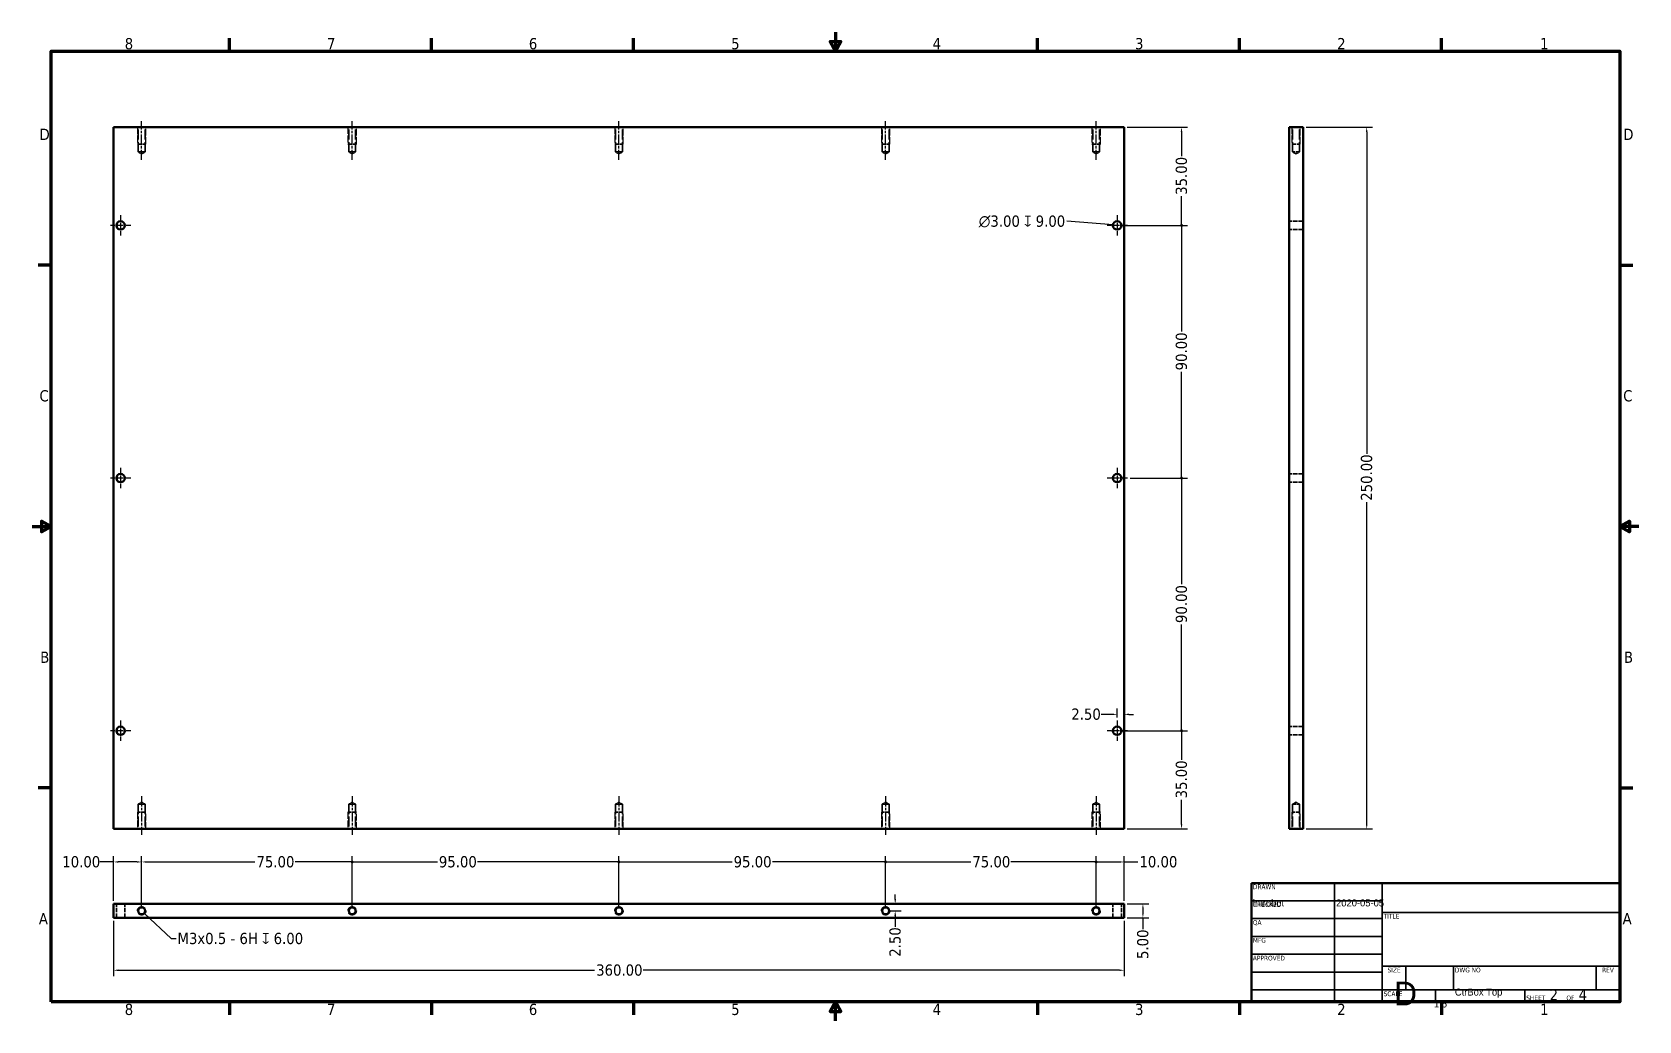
# Model space of a CAD drawing. Header units: millimetres. Extents: x 2 to 574, y 10 to 362.
import ezdxf
from ezdxf.enums import TextEntityAlignment as Align

# ---------------------------------------------------------------- set-up
doc = ezdxf.new("R2018")
doc.units = ezdxf.units.MM
doc.header["$LTSCALE"] = 0.666667
doc.linetypes.add('CHAIN', pattern=[0.7087, 0.4724, -0.0591, 0.1181, -0.0591])
doc.linetypes.add('DASHED', pattern=[0.2067, 0.1654, -0.0413])
for name, color, linetype, lineweight in [('Border (ANSI)', 7, 'Continuous', 70), ('Center Mark (ANSI)', 7, 'Continuous', 25), ('Centerline (ANSI)', 7, 'Continuous', 25), ('Dimension (ANSI)', 7, 'Continuous', 25), ('Hidden (ANSI)', 7, 'DASHED', 35), ('Hidden Narrow (ANSI)', 7, 'DASHED', 25), ('Symbol (ANSI)', 7, 'Continuous', 25), ('Title (ANSI)', 7, 'Continuous', 50), ('Visible (ANSI)', 7, 'Continuous', 50)]:
    doc.layers.add(name, color=color, linetype=linetype, lineweight=lineweight)
doc.styles.add('Note Text (ANSI)', font='tahoma.ttf')
doc.styles.add('Text Style38', font='tahoma.ttf')
doc.dimstyles.new('Default - mm (ANSI)', dxfattribs={"dimscale": 0.666667, "dimtxt": 6, "dimasz": 2.5, "dimexe": 3.175, "dimexo": 1.6002, "dimgap": 0.8, "dimtad": 0, "dimtoh": 1, "dimrnd": 1e-08, "dimzin": 4, "dimdsep": 46, "dimtxsty": 'Note Text (ANSI)', "dimcen": 0.09, "dimdle": 10, "dimclrd": 256, "dimclre": 256, "dimclrt": 256, "dimadec": 1, "dimazin": 1, "dimtfac": 0.508, "dimtofl": 0, "dimtmove": 0, "dimatfit": 3, "dimfxl": 1, "dimtolj": 1, "dimtzin": 4, "dimlwd": -1, "dimlwe": -1, "dimarcsym": 0})
doc.dimstyles.new('Default - mm (ANSI)$7', dxfattribs={"dimscale": 0.666667, "dimtxt": 6, "dimasz": 2.5, "dimexe": 3.175, "dimexo": 1.6002, "dimgap": 0.8, "dimtad": 0, "dimtoh": 1, "dimrnd": 1e-08, "dimzin": 4, "dimdsep": 46, "dimtxsty": 'Note Text (ANSI)', "dimcen": 0.09, "dimdle": 10, "dimclrd": 256, "dimclre": 256, "dimclrt": 256, "dimadec": 1, "dimazin": 1, "dimtfac": 0.508, "dimtofl": 0, "dimtmove": 0, "dimatfit": 3, "dimfxl": 1, "dimtolj": 1, "dimtzin": 4, "dimlwd": -1, "dimlwe": -1, "dimarcsym": 0})

# ---------------------------------------------------------------- blocks, each defined once
blk = doc.blocks.new('Borders Default Border')
at = {"layer": 'Border (ANSI)'}
for p, q in [((107.95, 533.4), (107.95, 540.42)), ((215.9, 533.4), (215.9, 540.42)), ((323.85, 533.4), (323.85, 540.42)), ((539.75, 533.4), (539.75, 540.42)), ((647.7, 533.4), (647.7, 540.42)), ((755.65, 533.4), (755.65, 540.42)), ((12.7, 419.1), (5.68, 419.1)), ((850.9, 419.1), (857.92, 419.1)), ((12.7, 139.7), (5.68, 139.7)), ((850.9, 139.7), (857.92, 139.7)), ((107.95, 25.4), (107.95, 18.38)), ((215.9, 25.4), (215.9, 18.38)), ((323.85, 25.4), (323.85, 18.38)), ((539.75, 25.4), (539.75, 18.38)), ((647.7, 25.4), (647.7, 18.38)), ((755.65, 25.4), (755.65, 18.38))]:
    blk.add_line(p, q, dxfattribs=at)
at = {"layer": 'Border (ANSI)', "flags": 128}
for points in [[(431.8, 543.56), (431.8, 533.4), (428.87, 538.48), (434.73, 538.48), (431.8, 533.4)], [(12.7, 25.4), (12.7, 533.4), (850.9, 533.4), (850.9, 25.4), (12.7, 25.4)], [(2.54, 279.4), (12.7, 279.4), (7.62, 282.33), (7.62, 276.47), (12.7, 279.4)], [(861.06, 279.4), (850.9, 279.4), (855.98, 282.33), (855.98, 276.47), (850.9, 279.4)], [(431.8, 15.24), (431.8, 25.4), (428.87, 20.32), (434.73, 20.32), (431.8, 25.4)]]:
    blk.add_lwpolyline(points, dxfattribs=at)
at = {"layer": 'Border (ANSI)', "char_height": 6, "attachment_point": 7, "style": 'Note Text (ANSI)'}
for s, insert in [('8', (52.02, 534.28)), ('7', (160.07, 534.42)), ('6', (267.96, 534.29)), ('5', (376.07, 534.29)), ('4', (483.68, 534.42)), ('3', (591.86, 534.29)), ('2', (699.86, 534.42)), ('1', (808.27, 534.42)), ('D', (6.49, 485.95)), ('D', (852.72, 485.95)), ('C', (6.47, 346.14)), ('C', (852.7, 346.14)), ('B', (6.85, 206.55)), ('B', (853.08, 206.55)), ('A', (6.13, 66.85)), ('A', (852.36, 66.85)), ('8', (52.02, 18.25)), ('7', (160.07, 18.38)), ('6', (267.96, 18.26)), ('5', (376.07, 18.26)), ('4', (483.68, 18.38)), ('3', (591.86, 18.26)), ('2', (699.86, 18.38)), ('1', (808.27, 18.38))]:
    blk.add_mtext(s, dxfattribs=dict(at, insert=insert))
blk = doc.blocks.new('Title Blocks ANSI - Large')
at = {"layer": 'Title (ANSI)'}
for p, q in [((127, 189.23), (127, 125.73)), ((323.85, 189.23), (127, 189.23)), ((323.85, 125.73), (323.85, 189.23)), ((127, 125.73), (323.85, 125.73))]:
    blk.add_line(p, q, dxfattribs=at)
at = {"layer": 'Title (ANSI)', "lineweight": 35}
for p, q in [((171.45, 125.73), (171.45, 189.23)), ((196.85, 125.73), (196.85, 189.23)), ((127, 179.7), (196.85, 179.7)), ((196.85, 173.48), (323.85, 173.48)), ((127, 170.18), (196.85, 170.18)), ((127, 160.65), (196.85, 160.65)), ((127, 151.13), (196.85, 151.13)), ((127, 141.6), (196.85, 141.6)), ((323.85, 144.78), (196.85, 144.78)), ((209.55, 132.08), (209.55, 144.78)), ((234.95, 132.08), (234.95, 144.78)), ((311.15, 132.08), (311.15, 144.78)), ((196.85, 132.08), (127, 132.08)), ((323.85, 132.08), (196.85, 132.08)), ((225.3, 132.08), (225.3, 125.73)), ((273.05, 132.08), (273.05, 125.73))]:
    blk.add_line(p, q, dxfattribs=at)
at = {"layer": 'Title (ANSI)', "style": 'Text Style38'}
for s, p in [('DRAWN', (127.76, 188.47)), ('CHECKED', (127.76, 178.94)), ('TITLE', (197.61, 172.72)), ('QA', (127.76, 169.42)), ('MFG', (127.76, 159.89)), ('APPROVED', (127.76, 150.37)), ('DWG NO', (235.71, 144.02)), ('SCALE', (197.61, 131.32))]:
    blk.add_text(s, height=2.54, dxfattribs=at).set_placement(p, align=Align.TOP_LEFT)
for s, p in [('SIZE', (203.2, 144.02)), ('REV', (317.5, 144.02))]:
    blk.add_text(s, height=2.54, dxfattribs=at).set_placement(p, align=Align.TOP_CENTER)
at = {"layer": 'Title (ANSI)', "insert": (273.81, 126.49), "char_height": 6, "attachment_point": 7, "style": 'Note Text (ANSI)'}
blk.add_mtext('\\fTahoma|b0|i0;\\H2.5400;SHEET\\fTahoma|b0|i0;\\H6.0000; 2  \\fTahoma|b0|i0;\\H2.5400;OF\\fTahoma|b0|i0;\\H6.0000; 4 ', dxfattribs=at)
at = {"layer": 'Title (ANSI)', "lineweight": 30, "flags": 104}
for tag, height, p in [('AUTHOR', 3.17, (127.76, 180.47)), ('CREATION_DATE', 3.17, (172.21, 180.47)), ('CHECKED_BY', 3.17, (127.76, 170.94)), ('CHECKED_DATE', 3.17, (172.21, 170.94)), ('MFG_APPROVED_BY', 3.17, (127.76, 151.89)), ('MFG_APPROVED_DATE', 3.17, (172.21, 151.89)), ('ENG_APPROVED_BY', 3.17, (127.76, 142.37)), ('ENG_APPROVAL_DATE', 3.17, (172.21, 142.37)), ('PART_NUMBER', 4.57, (235.71, 132.84))]:
    blk.add_attdef(tag, text='', height=height, dxfattribs=at).set_placement(p, align=Align.BOTTOM_LEFT)
for tag, height, p in [('COMPANY', 3.17, (260.35, 181.36)), ('REVISION_NUMBER', 3.17, (317.5, 136.52)), ('Sheet_Size', 4.57, (203.2, 136.52))]:
    blk.add_attdef(tag, text='', height=height, dxfattribs=at).set_placement(p, align=Align.MIDDLE_CENTER)
blk.add_attdef('TITLE', text='', height=4.57, dxfattribs=at).set_placement((197.61, 158.06), align=Align.MIDDLE_LEFT)
blk.add_attdef('Initial_View_Scale', text='', height=6, dxfattribs=at).set_placement((224.54, 126.49), align=Align.BOTTOM_RIGHT)
blk = doc.blocks.new('*D6')
at = {"layer": 'Defpoints', "color": 0, "transparency": 16777216}
for p in [(40.71, 66.77), (30.71, 51.85), (40.71, 49.35)]:
    blk.add_point(p, dxfattribs=at)
at = {"layer": 'Dimension (ANSI)', "transparency": 16777216}
for p, q in [((30.71, 52.92), (30.71, 68.88)), ((40.71, 50.42), (40.71, 68.88)), ((30.71, 66.77), (25.81, 66.77)), ((39.04, 66.77), (32.37, 66.77))]:
    blk.add_line(p, q, dxfattribs=at)
for points in [[(32.37, 67.04), (32.37, 66.49), (30.71, 66.77)], [(39.04, 67.04), (39.04, 66.49), (40.71, 66.77)]]:
    blk.add_solid(points, dxfattribs=at)
at = {"layer": 'Dimension (ANSI)', "transparency": 16777216, "insert": (12.43, 68.85), "char_height": 4, "attachment_point": 1, "style": 'Note Text (ANSI)'}
blk.add_mtext('\\A1;10.00', dxfattribs=at)
blk = doc.blocks.new('_DotSmall')
at = {"color": 0, "linetype": 'ByBlock', "const_width": 0.5}
blk.add_lwpolyline([(-0.0625, 0, 1), (0.0625, 0, 1)], format="xyb", close=True, dxfattribs=at)
blk = doc.blocks.new('*D7')
at = {"layer": 'Defpoints', "color": 0, "transparency": 16777216}
for p in [(115.71, 66.77), (40.71, 49.35), (115.71, 49.35)]:
    blk.add_point(p, dxfattribs=at)
at = {"layer": 'Dimension (ANSI)', "transparency": 16777216}
for p, q in [((40.71, 50.42), (40.71, 68.88)), ((115.71, 50.42), (115.71, 68.88)), ((42.37, 66.77), (81.08, 66.77)), ((115.71, 66.77), (95.34, 66.77))]:
    blk.add_line(p, q, dxfattribs=at)
blk.add_solid([(42.37, 67.04), (42.37, 66.49), (40.71, 66.77)], dxfattribs=at)
at = {"layer": 'Dimension (ANSI)', "transparency": 16777216, "xscale": 1.666666666666667, "yscale": 1.666666666666667, "zscale": 1.666666666666667}
blk.add_blockref('_DotSmall', (115.71, 66.77), dxfattribs=at)
at = {"layer": 'Dimension (ANSI)', "transparency": 16777216, "insert": (81.61, 68.85), "char_height": 4, "attachment_point": 1, "style": 'Note Text (ANSI)'}
blk.add_mtext('\\A1;75.00', dxfattribs=at)
blk = doc.blocks.new('*D9')
at = {"layer": 'Defpoints', "color": 0, "transparency": 16777216}
for p in [(210.71, 66.77), (115.71, 49.35), (210.71, 49.35)]:
    blk.add_point(p, dxfattribs=at)
at = {"layer": 'Dimension (ANSI)', "transparency": 16777216}
for p, q in [((115.71, 50.42), (115.71, 68.88)), ((210.71, 50.42), (210.71, 68.88)), ((115.71, 66.77), (146.04, 66.77)), ((210.71, 66.77), (160.39, 66.77))]:
    blk.add_line(p, q, dxfattribs=at)
at = {"layer": 'Dimension (ANSI)', "transparency": 16777216, "xscale": 1.666666666666667, "yscale": 1.666666666666667, "zscale": 1.666666666666667, "rotation": 180}
blk.add_blockref('_DotSmall', (115.71, 66.77), dxfattribs=at)
at = {"layer": 'Dimension (ANSI)', "transparency": 16777216, "xscale": 1.666666666666667, "yscale": 1.666666666666667, "zscale": 1.666666666666667}
blk.add_blockref('_DotSmall', (210.71, 66.77), dxfattribs=at)
at = {"layer": 'Dimension (ANSI)', "transparency": 16777216, "insert": (146.58, 68.85), "char_height": 4, "attachment_point": 1, "style": 'Note Text (ANSI)'}
blk.add_mtext('\\A1;95.00', dxfattribs=at)
blk = doc.blocks.new('*D10')
at = {"layer": 'Defpoints', "color": 0, "transparency": 16777216}
for p in [(305.71, 66.77), (210.71, 49.35), (305.71, 49.35)]:
    blk.add_point(p, dxfattribs=at)
at = {"layer": 'Dimension (ANSI)', "transparency": 16777216}
for p, q in [((210.71, 50.42), (210.71, 68.88)), ((305.71, 50.42), (305.71, 68.88)), ((210.71, 66.77), (251.04, 66.77)), ((305.71, 66.77), (265.39, 66.77))]:
    blk.add_line(p, q, dxfattribs=at)
at = {"layer": 'Dimension (ANSI)', "transparency": 16777216, "xscale": 1.666666666666667, "yscale": 1.666666666666667, "zscale": 1.666666666666667, "rotation": 180}
blk.add_blockref('_DotSmall', (210.71, 66.77), dxfattribs=at)
at = {"layer": 'Dimension (ANSI)', "transparency": 16777216, "xscale": 1.666666666666667, "yscale": 1.666666666666667, "zscale": 1.666666666666667}
blk.add_blockref('_DotSmall', (305.71, 66.77), dxfattribs=at)
at = {"layer": 'Dimension (ANSI)', "transparency": 16777216, "insert": (251.58, 68.85), "char_height": 4, "attachment_point": 1, "style": 'Note Text (ANSI)'}
blk.add_mtext('\\A1;95.00', dxfattribs=at)
blk = doc.blocks.new('*D11')
at = {"layer": 'Defpoints', "color": 0, "transparency": 16777216}
for p in [(380.71, 66.77), (305.71, 49.35), (380.71, 49.35)]:
    blk.add_point(p, dxfattribs=at)
at = {"layer": 'Dimension (ANSI)', "transparency": 16777216}
for p, q in [((305.71, 50.42), (305.71, 68.88)), ((380.71, 50.42), (380.71, 68.88)), ((305.71, 66.77), (336.09, 66.77)), ((380.71, 66.77), (350.34, 66.77))]:
    blk.add_line(p, q, dxfattribs=at)
at = {"layer": 'Dimension (ANSI)', "transparency": 16777216, "xscale": 1.666666666666667, "yscale": 1.666666666666667, "zscale": 1.666666666666667, "rotation": 180}
blk.add_blockref('_DotSmall', (305.71, 66.77), dxfattribs=at)
at = {"layer": 'Dimension (ANSI)', "transparency": 16777216, "xscale": 1.666666666666667, "yscale": 1.666666666666667, "zscale": 1.666666666666667}
blk.add_blockref('_DotSmall', (380.71, 66.77), dxfattribs=at)
at = {"layer": 'Dimension (ANSI)', "transparency": 16777216, "insert": (336.62, 68.85), "char_height": 4, "attachment_point": 1, "style": 'Note Text (ANSI)'}
blk.add_mtext('\\A1;75.00', dxfattribs=at)
blk = doc.blocks.new('*D12')
at = {"layer": 'Defpoints', "color": 0, "transparency": 16777216}
for p in [(390.71, 66.77), (390.71, 51.85), (380.71, 49.35)]:
    blk.add_point(p, dxfattribs=at)
at = {"layer": 'Dimension (ANSI)', "transparency": 16777216}
for p, q in [((380.71, 50.42), (380.71, 68.88)), ((390.71, 52.92), (390.71, 68.88)), ((380.71, 66.77), (389.04, 66.77)), ((390.71, 66.77), (395.6, 66.77))]:
    blk.add_line(p, q, dxfattribs=at)
blk.add_solid([(389.04, 67.04), (389.04, 66.49), (390.71, 66.77)], dxfattribs=at)
at = {"layer": 'Dimension (ANSI)', "transparency": 16777216, "xscale": 1.666666666666667, "yscale": 1.666666666666667, "zscale": 1.666666666666667, "rotation": 180}
blk.add_blockref('_DotSmall', (380.71, 66.77), dxfattribs=at)
at = {"layer": 'Dimension (ANSI)', "transparency": 16777216, "insert": (396.14, 68.85), "char_height": 4, "attachment_point": 1, "style": 'Note Text (ANSI)'}
blk.add_mtext('\\A1;10.00', dxfattribs=at)
blk = doc.blocks.new('*D13')
at = {"layer": 'Defpoints', "color": 0, "transparency": 16777216}
for p in [(388.21, 113.51), (411.13, 113.51), (390.71, 78.51)]:
    blk.add_point(p, dxfattribs=at)
at = {"layer": 'Dimension (ANSI)', "transparency": 16777216}
for p, q in [((389.27, 113.51), (413.25, 113.51)), ((411.13, 113.51), (411.13, 103.14)), ((411.13, 80.18), (411.13, 88.88)), ((391.77, 78.51), (413.25, 78.51))]:
    blk.add_line(p, q, dxfattribs=at)
blk.add_solid([(410.86, 80.18), (411.41, 80.18), (411.13, 78.51)], dxfattribs=at)
at = {"layer": 'Dimension (ANSI)', "transparency": 16777216, "xscale": 1.666666666666667, "yscale": 1.666666666666667, "zscale": 1.666666666666667, "rotation": 90}
blk.add_blockref('_DotSmall', (411.13, 113.51), dxfattribs=at)
at = {"layer": 'Dimension (ANSI)', "transparency": 16777216, "insert": (409.05, 89.41), "char_height": 4, "attachment_point": 1, "rotation": 90, "style": 'Note Text (ANSI)'}
blk.add_mtext('\\A1;35.00', dxfattribs=at)
blk = doc.blocks.new('*D14')
at = {"layer": 'Defpoints', "color": 0, "transparency": 16777216}
for p in [(390.71, 328.51), (411.13, 328.51), (388.21, 293.51)]:
    blk.add_point(p, dxfattribs=at)
at = {"layer": 'Dimension (ANSI)', "transparency": 16777216}
for p, q in [((391.77, 328.51), (413.25, 328.51)), ((411.13, 326.85), (411.13, 318.15)), ((411.13, 293.51), (411.13, 303.89)), ((389.27, 293.51), (413.25, 293.51))]:
    blk.add_line(p, q, dxfattribs=at)
blk.add_solid([(410.86, 326.85), (411.41, 326.85), (411.13, 328.51)], dxfattribs=at)
at = {"layer": 'Dimension (ANSI)', "transparency": 16777216, "xscale": 1.666666666666667, "yscale": 1.666666666666667, "zscale": 1.666666666666667, "rotation": 270}
blk.add_blockref('_DotSmall', (411.13, 293.51), dxfattribs=at)
at = {"layer": 'Dimension (ANSI)', "transparency": 16777216, "insert": (409.05, 304.42), "char_height": 4, "attachment_point": 1, "rotation": 90, "style": 'Note Text (ANSI)'}
blk.add_mtext('\\A1;35.00', dxfattribs=at)
blk = doc.blocks.new('*D15')
at = {"layer": 'Defpoints', "color": 0, "transparency": 16777216}
for p in [(388.21, 293.51), (411.13, 293.51), (391.82, 203.51)]:
    blk.add_point(p, dxfattribs=at)
at = {"layer": 'Dimension (ANSI)', "transparency": 16777216}
for p, q in [((389.27, 293.51), (413.25, 293.51)), ((411.13, 293.51), (411.13, 255.69)), ((411.13, 203.51), (411.13, 241.35)), ((392.89, 203.51), (413.25, 203.51))]:
    blk.add_line(p, q, dxfattribs=at)
at = {"layer": 'Dimension (ANSI)', "transparency": 16777216, "xscale": 1.666666666666667, "yscale": 1.666666666666667, "zscale": 1.666666666666667}
for p, rotation in [((411.13, 293.51), 90), ((411.13, 203.51), 270)]:
    blk.add_blockref('_DotSmall', p, dxfattribs=dict(at, rotation=rotation))
at = {"layer": 'Dimension (ANSI)', "transparency": 16777216, "insert": (409.05, 241.88), "char_height": 4, "attachment_point": 1, "rotation": 90, "style": 'Note Text (ANSI)'}
blk.add_mtext('\\A1;90.00', dxfattribs=at)
blk = doc.blocks.new('*D16')
at = {"layer": 'Defpoints', "color": 0, "transparency": 16777216}
for p in [(391.82, 203.51), (411.13, 203.51), (388.21, 113.51)]:
    blk.add_point(p, dxfattribs=at)
at = {"layer": 'Dimension (ANSI)', "transparency": 16777216}
for p, q in [((392.89, 203.51), (413.25, 203.51)), ((411.13, 203.51), (411.13, 165.69)), ((411.13, 113.51), (411.13, 151.35)), ((389.27, 113.51), (413.25, 113.51))]:
    blk.add_line(p, q, dxfattribs=at)
at = {"layer": 'Dimension (ANSI)', "transparency": 16777216, "xscale": 1.666666666666667, "yscale": 1.666666666666667, "zscale": 1.666666666666667}
for p, rotation in [((411.13, 203.51), 90), ((411.13, 113.51), 270)]:
    blk.add_blockref('_DotSmall', p, dxfattribs=dict(at, rotation=rotation))
at = {"layer": 'Dimension (ANSI)', "transparency": 16777216, "insert": (409.05, 151.88), "char_height": 4, "attachment_point": 1, "rotation": 90, "style": 'Note Text (ANSI)'}
blk.add_mtext('\\A1;90.00', dxfattribs=at)
blk = doc.blocks.new('*D17')
at = {"layer": 'Defpoints', "color": 0, "transparency": 16777216}
for p in [(454.43, 328.51), (477.09, 328.51), (454.43, 78.51)]:
    blk.add_point(p, dxfattribs=at)
at = {"layer": 'Dimension (ANSI)', "transparency": 16777216}
for p, q in [((455.5, 328.51), (479.21, 328.51)), ((477.09, 326.85), (477.09, 212.13)), ((477.09, 80.18), (477.09, 194.9)), ((455.5, 78.51), (479.21, 78.51))]:
    blk.add_line(p, q, dxfattribs=at)
for points in [[(476.82, 326.85), (477.37, 326.85), (477.09, 328.51)], [(476.82, 80.18), (477.37, 80.18), (477.09, 78.51)]]:
    blk.add_solid(points, dxfattribs=at)
at = {"layer": 'Dimension (ANSI)', "transparency": 16777216, "insert": (475.01, 195.43), "char_height": 4, "attachment_point": 1, "rotation": 90, "style": 'Note Text (ANSI)'}
blk.add_mtext('\\A1;250.00', dxfattribs=at)
blk = doc.blocks.new('*D18')
at = {"layer": 'Defpoints', "color": 0, "transparency": 16777216}
for p in [(30.71, 46.85), (390.71, 46.85), (390.71, 28.19)]:
    blk.add_point(p, dxfattribs=at)
at = {"layer": 'Dimension (ANSI)', "transparency": 16777216}
for p, q in [((30.71, 45.79), (30.71, 26.07)), ((390.71, 45.79), (390.71, 26.07)), ((32.37, 28.19), (202.07, 28.19)), ((389.04, 28.19), (219.34, 28.19))]:
    blk.add_line(p, q, dxfattribs=at)
for points in [[(32.37, 28.47), (32.37, 27.91), (30.71, 28.19)], [(389.04, 28.47), (389.04, 27.91), (390.71, 28.19)]]:
    blk.add_solid(points, dxfattribs=at)
at = {"layer": 'Dimension (ANSI)', "transparency": 16777216, "insert": (202.61, 30.27), "char_height": 4, "attachment_point": 1, "style": 'Note Text (ANSI)'}
blk.add_mtext('\\A1;360.00', dxfattribs=at)
blk = doc.blocks.new('*D19')
at = {"layer": 'Defpoints', "color": 0, "transparency": 16777216}
for p in [(388.21, 117.13), (390.71, 119.35), (390.71, 119.35)]:
    blk.add_point(p, dxfattribs=at)
at = {"layer": 'Dimension (ANSI)', "transparency": 16777216}
for p, q in [((388.21, 118.2), (388.21, 121.47)), ((386.54, 119.35), (382.55, 119.35)), ((392.37, 119.35), (394.04, 119.35))]:
    blk.add_line(p, q, dxfattribs=at)
for points in [[(386.54, 119.63), (386.54, 119.07), (388.21, 119.35)], [(392.37, 119.63), (392.37, 119.07), (390.71, 119.35)]]:
    blk.add_solid(points, dxfattribs=at)
at = {"layer": 'Dimension (ANSI)', "transparency": 16777216, "insert": (371.86, 121.43), "char_height": 4, "attachment_point": 1, "style": 'Note Text (ANSI)'}
blk.add_mtext('\\A1;2.50', dxfattribs=at)
blk = doc.blocks.new('*D20')
at = {"layer": 'Defpoints', "color": 0, "transparency": 16777216}
for p in [(309.14, 51.85), (309.14, 51.85), (305.71, 49.35)]:
    blk.add_point(p, dxfattribs=at)
at = {"layer": 'Dimension (ANSI)', "transparency": 16777216}
for p, q in [((309.14, 53.52), (309.14, 55.19)), ((306.77, 49.35), (311.26, 49.35)), ((309.14, 47.69), (309.14, 43.7))]:
    blk.add_line(p, q, dxfattribs=at)
for points in [[(308.86, 53.52), (309.42, 53.52), (309.14, 51.85)], [(308.86, 47.69), (309.42, 47.69), (309.14, 49.35)]]:
    blk.add_solid(points, dxfattribs=at)
at = {"layer": 'Dimension (ANSI)', "transparency": 16777216, "insert": (307.06, 33), "char_height": 4, "attachment_point": 1, "rotation": 90, "style": 'Note Text (ANSI)'}
blk.add_mtext('\\A1;2.50', dxfattribs=at)
blk = doc.blocks.new('*D21')
at = {"layer": 'Defpoints', "color": 0, "transparency": 16777216}
for p in [(390.71, 51.85), (397.37, 51.85), (390.71, 46.85)]:
    blk.add_point(p, dxfattribs=at)
at = {"layer": 'Dimension (ANSI)', "transparency": 16777216}
for p, q in [((391.77, 51.85), (399.49, 51.85)), ((391.77, 46.85), (399.49, 46.85)), ((397.37, 50.19), (397.37, 48.52)), ((397.37, 46.85), (397.37, 42.84))]:
    blk.add_line(p, q, dxfattribs=at)
for points in [[(397.1, 50.19), (397.65, 50.19), (397.37, 51.85)], [(397.1, 48.52), (397.65, 48.52), (397.37, 46.85)]]:
    blk.add_solid(points, dxfattribs=at)
at = {"layer": 'Dimension (ANSI)', "transparency": 16777216, "insert": (395.29, 32.19), "char_height": 4, "attachment_point": 1, "rotation": 90, "style": 'Note Text (ANSI)'}
blk.add_mtext('\\A1;5.00', dxfattribs=at)

msp = doc.modelspace()

# ---------------------------------------------------------------- linework, layer by layer
at = {"layer": 'Center Mark (ANSI)', "linetype": 'CHAIN', "ltscale": 6.027349}
for p, q in [((36.824, 293.513), (29.591, 293.513)), ((33.208, 297.13), (33.208, 289.896)), ((391.824, 293.513), (384.591, 293.513)), ((388.208, 297.13), (388.208, 289.896)), ((33.208, 207.13), (33.208, 199.896)), ((388.208, 207.13), (388.208, 199.896)), ((36.824, 203.513), (29.591, 203.513)), ((391.824, 203.513), (384.591, 203.513)), ((33.208, 117.13), (33.208, 109.896)), ((388.208, 117.13), (388.208, 109.896)), ((36.824, 113.513), (29.591, 113.513)), ((391.824, 113.513), (384.591, 113.513))]:
    msp.add_line(p, q, dxfattribs=at)
at = {"layer": 'Centerline (ANSI)', "linetype": 'CHAIN', "ltscale": 11.476018}
for p, q in [((40.708, 316.858), (40.708, 330.63)), ((115.708, 316.858), (115.708, 330.63)), ((210.708, 316.858), (210.708, 330.63)), ((305.708, 316.858), (305.708, 330.63)), ((380.708, 316.858), (380.708, 330.63)), ((40.708, 90.168), (40.708, 76.396)), ((115.708, 90.168), (115.708, 76.396)), ((210.708, 90.168), (210.708, 76.396)), ((305.708, 90.168), (305.708, 76.396)), ((380.708, 90.168), (380.708, 76.396))]:
    msp.add_line(p, q, dxfattribs=at)
at = {"layer": 'Hidden (ANSI)', "ltscale": 31.930334}
for p, q in [((39.478, 319.713), (39.478, 328.513)), ((41.937, 319.713), (41.937, 328.513)), ((114.478, 319.713), (114.478, 328.513)), ((116.937, 319.713), (116.937, 328.513)), ((209.478, 319.713), (209.478, 328.513)), ((211.937, 319.713), (211.937, 328.513)), ((304.478, 319.713), (304.478, 328.513)), ((306.937, 319.713), (306.937, 328.513)), ((379.478, 319.713), (379.478, 328.513)), ((381.937, 319.713), (381.937, 328.513)), ((450.699, 319.713), (450.699, 328.513)), ((453.158, 319.713), (453.158, 328.513)), ((39.478, 87.313), (39.478, 78.513)), ((41.937, 87.313), (41.937, 78.513)), ((114.478, 87.313), (114.478, 78.513)), ((116.937, 87.313), (116.937, 78.513)), ((209.478, 87.313), (209.478, 78.513)), ((211.937, 87.313), (211.937, 78.513)), ((304.478, 87.313), (304.478, 78.513)), ((306.937, 87.313), (306.937, 78.513)), ((379.478, 87.313), (379.478, 78.513)), ((381.937, 87.313), (381.937, 78.513)), ((450.699, 87.313), (450.699, 78.513)), ((453.158, 87.313), (453.158, 78.513))]:
    msp.add_line(p, q, dxfattribs=at)
at = {"layer": 'Hidden (ANSI)', "ltscale": 13.463407}
for p, q in [((39.208, 322.513), (42.208, 322.513)), ((114.208, 322.513), (117.208, 322.513)), ((209.208, 322.513), (212.208, 322.513)), ((304.208, 322.513), (307.208, 322.513)), ((379.208, 322.513), (382.208, 322.513)), ((450.428, 322.513), (453.428, 322.513)), ((42.208, 84.513), (39.208, 84.513)), ((117.208, 84.513), (114.208, 84.513)), ((212.208, 84.513), (209.208, 84.513)), ((307.208, 84.513), (304.208, 84.513)), ((382.208, 84.513), (379.208, 84.513)), ((453.428, 84.513), (450.428, 84.513))]:
    msp.add_line(p, q, dxfattribs=at)
at = {"layer": 'Hidden (ANSI)', "ltscale": 11.035488}
for p, q in [((41.937, 319.713), (39.478, 319.713)), ((116.937, 319.713), (114.478, 319.713)), ((211.937, 319.713), (209.478, 319.713)), ((306.937, 319.713), (304.478, 319.713)), ((381.937, 319.713), (379.478, 319.713)), ((453.158, 319.713), (450.699, 319.713)), ((39.478, 87.313), (41.937, 87.313)), ((114.478, 87.313), (116.937, 87.313)), ((209.478, 87.313), (211.937, 87.313)), ((304.478, 87.313), (306.937, 87.313)), ((379.478, 87.313), (381.937, 87.313)), ((450.699, 87.313), (453.158, 87.313))]:
    msp.add_line(p, q, dxfattribs=at)
at = {"layer": 'Hidden (ANSI)', "ltscale": 4.097976}
for p, q in [((40.708, 318.974), (39.478, 319.713)), ((40.708, 318.974), (41.937, 319.713)), ((115.708, 318.974), (114.478, 319.713)), ((115.708, 318.974), (116.937, 319.713)), ((210.708, 318.974), (209.478, 319.713)), ((210.708, 318.974), (211.937, 319.713)), ((305.708, 318.974), (304.478, 319.713)), ((305.708, 318.974), (306.937, 319.713)), ((380.708, 318.974), (379.478, 319.713)), ((380.708, 318.974), (381.937, 319.713)), ((451.928, 318.974), (450.699, 319.713)), ((451.928, 318.974), (453.158, 319.713)), ((40.708, 88.052), (39.478, 87.313)), ((40.708, 88.052), (41.937, 87.313)), ((115.708, 88.052), (114.478, 87.313)), ((115.708, 88.052), (116.937, 87.313)), ((210.708, 88.052), (209.478, 87.313)), ((210.708, 88.052), (211.937, 87.313)), ((305.708, 88.052), (304.478, 87.313)), ((305.708, 88.052), (306.937, 87.313)), ((380.708, 88.052), (379.478, 87.313)), ((380.708, 88.052), (381.937, 87.313)), ((451.928, 88.052), (450.699, 87.313)), ((451.928, 88.052), (453.158, 87.313))]:
    msp.add_line(p, q, dxfattribs=at)
at = {"layer": 'Hidden (ANSI)', "ltscale": 14.285125}
for p, q in [((454.428, 295.013), (449.428, 295.013)), ((454.428, 292.013), (449.428, 292.013)), ((454.428, 205.013), (449.428, 205.013)), ((454.428, 202.013), (449.428, 202.013)), ((454.428, 115.013), (449.428, 115.013)), ((454.428, 112.013), (449.428, 112.013)), ((31.708, 46.854), (31.708, 51.854)), ((34.708, 46.854), (34.708, 51.854)), ((386.708, 46.854), (386.708, 51.854)), ((389.708, 46.854), (389.708, 51.854))]:
    msp.add_line(p, q, dxfattribs=at)
at = {"layer": 'Hidden Narrow (ANSI)', "ltscale": 21.770681}
for p, q in [((39.208, 328.513), (39.208, 322.513)), ((42.208, 322.513), (42.208, 328.513)), ((114.208, 328.513), (114.208, 322.513)), ((117.208, 322.513), (117.208, 328.513)), ((209.208, 328.513), (209.208, 322.513)), ((212.208, 322.513), (212.208, 328.513)), ((304.208, 328.513), (304.208, 322.513)), ((307.208, 322.513), (307.208, 328.513)), ((379.208, 328.513), (379.208, 322.513)), ((382.208, 322.513), (382.208, 328.513)), ((450.428, 328.513), (450.428, 322.513)), ((453.428, 322.513), (453.428, 328.513)), ((39.208, 84.513), (39.208, 78.513)), ((42.208, 78.513), (42.208, 84.513)), ((114.208, 84.513), (114.208, 78.513)), ((117.208, 78.513), (117.208, 84.513)), ((209.208, 84.513), (209.208, 78.513)), ((212.208, 78.513), (212.208, 84.513)), ((304.208, 84.513), (304.208, 78.513)), ((307.208, 78.513), (307.208, 84.513)), ((379.208, 84.513), (379.208, 78.513)), ((382.208, 78.513), (382.208, 84.513)), ((450.428, 84.513), (450.428, 78.513)), ((453.428, 78.513), (453.428, 84.513))]:
    msp.add_line(p, q, dxfattribs=at)
at = {"layer": 'Hidden Narrow (ANSI)', "ltscale": 34.197308}
for centre in [(40.708, 49.354), (115.708, 49.354), (210.708, 49.354), (305.708, 49.354), (380.708, 49.354)]:
    msp.add_circle(centre, 1.5, dxfattribs=at)
at = {"layer": 'Visible (ANSI)'}
for p, q in [((390.708, 328.513), (30.708, 328.513)), ((30.708, 328.513), (30.708, 78.513)), ((390.708, 78.513), (390.708, 328.513)), ((454.428, 328.513), (449.428, 328.513)), ((449.428, 78.513), (449.428, 328.513)), ((454.428, 78.513), (454.428, 328.513)), ((30.708, 78.513), (390.708, 78.513)), ((454.428, 78.513), (449.428, 78.513)), ((30.708, 51.854), (390.708, 51.854)), ((30.708, 46.854), (30.708, 51.854)), ((390.708, 46.854), (390.708, 51.854)), ((30.708, 46.854), (390.708, 46.854))]:
    msp.add_line(p, q, dxfattribs=at)
for centre, radius in [((33.208, 293.513), 1.5), ((388.208, 293.513), 1.5), ((33.208, 203.513), 1.5), ((388.208, 203.513), 1.5), ((33.208, 113.513), 1.5), ((388.208, 113.513), 1.5), ((40.708, 49.354), 1.23), ((115.708, 49.354), 1.23), ((210.708, 49.354), 1.23), ((305.708, 49.354), 1.23), ((380.708, 49.354), 1.23)]:
    msp.add_circle(centre, radius, dxfattribs=at)

# ---------------------------------------------------------------- block references
at = {"xscale": 0.6666666666666666, "yscale": 0.6666666666666666, "zscale": 0.6666666666666666}
msp.add_blockref('Borders Default Border', (0, 0), dxfattribs=at)
ref = msp.add_blockref('Title Blocks ANSI - Large', (351.366, -66.886), dxfattribs=dict(xscale=0.6666666666666666, yscale=0.6666666666666666, zscale=0.6666666666666666))
lines = msp.add_mtext('introbot', dxfattribs={"layer": 'Title (ANSI)', "insert": (436.541, 53.425), "char_height": 2.5, "attachment_point": 1})
ref.add_attrib('AUTHOR', '', (436.541, 53.425), dxfattribs={"flags": 104}).embed_mtext(lines)
lines = msp.add_mtext('2020-05-05', dxfattribs={"layer": 'Title (ANSI)', "insert": (466.175, 53.425), "char_height": 2.5, "attachment_point": 1})
ref.add_attrib('CREATION_DATE', '', (466.175, 53.425), dxfattribs={"flags": 104}).embed_mtext(lines)
lines = msp.add_mtext('CtrBox Top', dxfattribs={"layer": 'Title (ANSI)', "insert": (508.508, 21.675), "char_height": 2.5, "attachment_point": 1})
ref.add_attrib('PART_NUMBER', '', (508.508, 21.675), dxfattribs={"flags": 104}).embed_mtext(lines)
lines = msp.add_mtext('D', dxfattribs={"layer": 'Title (ANSI)', "insert": (486.833, 24.13), "char_height": 8.467, "attachment_point": 1})
ref.add_attrib('Sheet_Size', '', (486.833, 24.13), dxfattribs={"flags": 104}).embed_mtext(lines)
lines = msp.add_mtext('1.5', dxfattribs={"layer": 'Title (ANSI)', "insert": (501.057, 17.441), "char_height": 2.5, "attachment_point": 1})
ref.add_attrib('Initial_View_Scale', '', (501.057, 17.441), dxfattribs={"flags": 104}).embed_mtext(lines)

# ---------------------------------------------------------------- texts
at = {"layer": 'Symbol (ANSI)', "char_height": 4, "line_spacing_factor": 1.05, "style": 'Note Text (ANSI)'}
for s, insert, width, attachment_point in [('\\fAIGDT|b0|i0;\\H4.0000;n\\fTahoma|b0|i0;\\H4.0000;3.00 \\fAIGDT|b0|i0;\\H4.0000;x\\fTahoma|b0|i0;\\H4.0000; 9.00', (369.684, 297.05), 34.26392, 3), ('M3x0.5 - 6H \\fAIGDT|b0|i0;\\H4.0000;x\\fTahoma|b0|i0;\\H4.0000; 6.00', (53.476, 41.524), 49.03942, 1)]:
    msp.add_mtext(s, dxfattribs=dict(at, insert=insert, width=width, attachment_point=attachment_point))

# ---------------------------------------------------------------- dimensions: what is measured, and where the dimension line sits
at = {"layer": 'Dimension (ANSI)'}
for base, p1, p2, angle, override, picture, middle in [((411.133, 328.513), (388.208, 293.513), (390.708, 328.513), 90, {"dimgap": 0.8, "dimtoh": 0, "dimdec": 2, "dimblk1": 'DotSmall', "dimsah": 1, "dimdle": 0, "dimtol": 0, "dimlim": 0, "dimtp": 0, "dimtm": 0, "dimtdec": 2, "dimatfit": 1}, '*D14', (411.133, 311.02)), ((477.095, 328.513), (454.428, 78.513), (454.428, 328.513), 90, {"dimgap": 0.8, "dimtoh": 0, "dimdec": 2, "dimtol": 0, "dimlim": 0, "dimtp": 0, "dimtm": 0, "dimtdec": 2, "dimatfit": 1}, '*D17', (477.095, 203.513)), ((411.133, 293.513), (391.824, 203.513), (388.208, 293.513), 90, {"dimgap": 0.8, "dimtoh": 0, "dimdec": 2, "dimblk1": 'DotSmall', "dimblk2": 'DotSmall', "dimsah": 1, "dimdle": 0, "dimtol": 0, "dimlim": 0, "dimtp": 0, "dimtm": 0, "dimtdec": 2, "dimatfit": 1}, '*D15', (411.133, 248.52)), ((411.133, 203.513), (388.208, 113.513), (391.824, 203.513), 90, {"dimgap": 0.8, "dimtoh": 0, "dimdec": 2, "dimblk1": 'DotSmall', "dimblk2": 'DotSmall', "dimsah": 1, "dimdle": 0, "dimtol": 0, "dimlim": 0, "dimtp": 0, "dimtm": 0, "dimtdec": 2, "dimatfit": 1}, '*D16', (411.133, 158.52)), ((411.133, 113.513), (390.708, 78.513), (388.208, 113.513), 90, {"dimgap": 0.8, "dimtoh": 0, "dimdec": 2, "dimblk2": 'DotSmall', "dimsah": 1, "dimdle": 0, "dimtol": 0, "dimlim": 0, "dimtp": 0, "dimtm": 0, "dimtdec": 2, "dimatfit": 1}, '*D13', (411.133, 96.006)), ((40.708, 66.767), (30.708, 51.854), (40.708, 49.354), 180, {"dimgap": 0.8, "dimtoh": 0, "dimdec": 2, "dimtol": 0, "dimlim": 0, "dimtp": 0, "dimtm": 0, "dimtdec": 2, "dimatfit": 2}, '*D6', (18.853, 66.767)), ((115.708, 66.767), (40.708, 49.354), (115.708, 49.354), 180, {"dimgap": 0.8, "dimtoh": 0, "dimdec": 2, "dimblk2": 'DotSmall', "dimsah": 1, "dimdle": 0, "dimtol": 0, "dimlim": 0, "dimtp": 0, "dimtm": 0, "dimtdec": 2, "dimatfit": 1}, '*D7', (88.208, 66.767)), ((210.708, 66.767), (115.708, 49.354), (210.708, 49.354), 180, {"dimgap": 0.8, "dimtoh": 0, "dimdec": 2, "dimblk1": 'DotSmall', "dimblk2": 'DotSmall', "dimsah": 1, "dimdle": 0, "dimtol": 0, "dimlim": 0, "dimtp": 0, "dimtm": 0, "dimtdec": 2, "dimatfit": 1}, '*D9', (153.214, 66.767)), ((305.708, 66.767), (210.708, 49.354), (305.708, 49.354), 180, {"dimgap": 0.8, "dimtoh": 0, "dimdec": 2, "dimblk1": 'DotSmall', "dimblk2": 'DotSmall', "dimsah": 1, "dimdle": 0, "dimtol": 0, "dimlim": 0, "dimtp": 0, "dimtm": 0, "dimtdec": 2, "dimatfit": 1}, '*D10', (258.214, 66.767)), ((380.708, 66.767), (305.708, 49.354), (380.708, 49.354), 180, {"dimgap": 0.8, "dimtoh": 0, "dimdec": 2, "dimblk1": 'DotSmall', "dimblk2": 'DotSmall', "dimsah": 1, "dimdle": 0, "dimtol": 0, "dimlim": 0, "dimtp": 0, "dimtm": 0, "dimtdec": 2, "dimatfit": 1}, '*D11', (343.214, 66.767)), ((390.708, 66.767), (380.708, 49.354), (390.708, 51.854), 180, {"dimgap": 0.8, "dimtoh": 0, "dimdec": 2, "dimblk1": 'DotSmall', "dimsah": 1, "dimdle": 0, "dimtol": 0, "dimlim": 0, "dimtp": 0, "dimtm": 0, "dimtdec": 2, "dimatfit": 2}, '*D12', (402.562, 66.767)), ((309.142, 51.854), (305.708, 49.354), (309.142, 51.854), 270, {"dimgap": 0.8, "dimtoh": 0, "dimdec": 2, "dimse2": 1, "dimtol": 0, "dimlim": 0, "dimtp": 0, "dimtm": 0, "dimtdec": 2, "dimatfit": 1}, '*D20', (309.142, 38.084)), ((397.374, 51.854), (390.708, 46.854), (390.708, 51.854), 90, {"dimgap": 0.8, "dimtoh": 0, "dimdec": 2, "dimtol": 0, "dimlim": 0, "dimtp": 0, "dimtm": 0, "dimtdec": 2, "dimatfit": 2}, '*D21', (397.374, 37.251)), ((390.708, 28.187), (30.708, 46.854), (390.708, 46.854), 180, {"dimgap": 0.8, "dimtoh": 0, "dimdec": 2, "dimtol": 0, "dimlim": 0, "dimtp": 0, "dimtm": 0, "dimtdec": 2, "dimatfit": 1}, '*D18', (210.708, 28.187))]:
    dim = msp.add_linear_dim(base=base, p1=p1, p2=p2, angle=angle, dimstyle='Default - mm (ANSI)', override=override, dxfattribs=at)
    dim.commit()
    dim.dimension.update_dxf_attribs({"geometry": picture, "text_midpoint": middle, "dimtype": 160})
dim = msp.add_linear_dim(base=(390.708, 119.349), p1=(388.208, 117.13), p2=(390.708, 119.349), dimstyle='Default - mm (ANSI)', override={"dimgap": 0.8, "dimtoh": 0, "dimdec": 2, "dimse2": 1, "dimtol": 0, "dimlim": 0, "dimtp": 0, "dimtm": 0, "dimtdec": 2, "dimatfit": 1}, dxfattribs=at)
dim.commit()
dim.dimension.update_dxf_attribs({"geometry": '*D19', "text_midpoint": (376.938, 119.349), "dimtype": 160})

# ---------------------------------------------------------------- leaders
at = {"layer": 'Symbol (ANSI)', "annotation_type": 0, "has_hookline": 1}
for points, hookline_direction, text_width in [([(386.724, 293.73), (370.218, 295.05)], 1, 33.684), ([(41.81, 48.337), (51.276, 39.524), (52.943, 39.524)], 0, 48.076)]:
    msp.add_leader(points, dimstyle='Default - mm (ANSI)$7', override={"dimtad": 0}, dxfattribs=dict(at, hookline_direction=hookline_direction, text_width=text_width))

doc.saveas('drawing.dxf')
